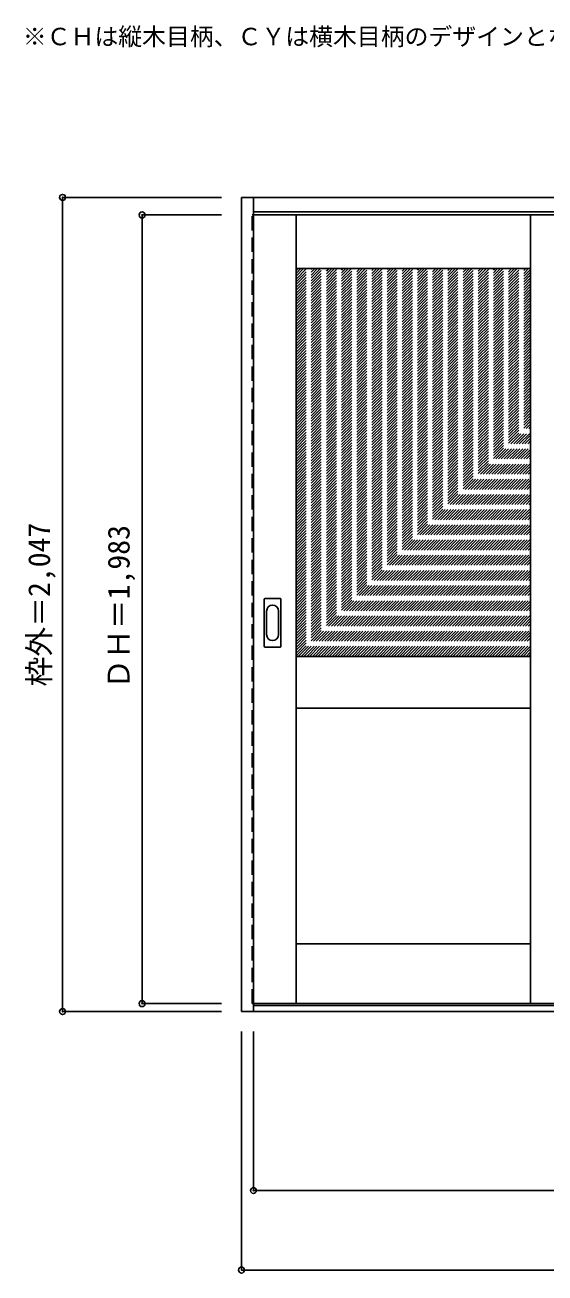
# Model space of a CAD drawing. Units: millimetres, scale not verified. Extents: x -2138 to 1648, y -1961 to 1177.
# Drawn here: x -2138 to -830, y -1961 to 1177 of the extents above; entities that cross this region are included whole.
import ezdxf
from ezdxf.enums import TextEntityAlignment as Align

# ---------------------------------------------------------------- set-up
doc = ezdxf.new("R2010")
doc.units = ezdxf.units.MM
doc.header["$LTSCALE"] = 30
doc.header["$PDMODE"] = 32
doc.header["$PDSIZE"] = 15
doc.linetypes.add('DASHED1', pattern=[1.8, 1.2, -0.6])
for name, color, linetype in [('0-0', 4, 'DASHED1'), ('0-1_寸法', 7, 'Continuous'), ('0-2_文字', 7, 'Continuous')]:
    doc.layers.add(name, color=color, linetype=linetype)
doc.styles.add('ＭＳ ゴシック', font='')
doc.styles.get('ＭＳ ゴシック').set_extended_font_data('MS Gothic')

msp = doc.modelspace()

# ---------------------------------------------------------------- linework, layer by layer
at = {"layer": '0-0', "color": 3, "linetype": 'Continuous'}
for p, q in [((-1593, 743.44), (1641, 743.44)), ((-1593, -1303.56), (-1593, 743.44)), ((-1563, -1303.56), (-1563, 743.44)), ((-1563, 707.44), (1611, 707.44)), ((-1563, 699.44), (24, 699.44)), ((-1456, -1283.56), (-1456, 699.44)), ((-866, -1283.56), (-866, 699.44)), ((-1456, 564.44), (-866, 564.44)), ((-1536, -385.56), (-1536, -266.56)), ((-1495.5, -265.06), (-1534.5, -265.06)), ((-1494, -385.56), (-1494, -266.56)), ((-1534.5, -387.06), (-1495.5, -387.06)), ((-1456, -410.56), (-866, -410.56)), ((-1456, -540.56), (-866, -540.56)), ((-1456, -1133.56), (-866, -1133.56)), ((-1563, -1283.56), (24, -1283.56)), ((1641, -1303.56), (-1593, -1303.56)), ((1611, -1288.56), (-1563, -1288.56))]:
    msp.add_line(p, q, dxfattribs=at)
at = {"layer": '0-0'}
for p, q in [((-1456, -20.3), (-871.26, 564.44)), ((-1456, -13.23), (-878.33, 564.44)), ((-1456, -6.16), (-885.4, 564.44)), ((-1456, 0.92), (-892.47, 564.44)), ((-1456, 7.99), (-899.54, 564.44)), ((-1456, 15.06), (-906.61, 564.44)), ((-1456, 22.13), (-913.69, 564.44)), ((-1456, 29.2), (-920.76, 564.44)), ((-1456, 36.27), (-927.83, 564.44)), ((-1456, 43.34), (-934.9, 564.44)), ((-1456, 50.41), (-941.97, 564.44)), ((-1456, 57.48), (-949.04, 564.44)), ((-1456, 64.56), (-956.11, 564.44)), ((-1456, 71.63), (-963.18, 564.44)), ((-1456, 78.7), (-970.25, 564.44)), ((-1456, 85.77), (-977.33, 564.44)), ((-1456, 92.84), (-984.4, 564.44)), ((-1456, 99.91), (-991.47, 564.44)), ((-1456, 106.98), (-998.54, 564.44)), ((-1456, 114.05), (-1005.61, 564.44)), ((-1456, 121.12), (-1012.68, 564.44)), ((-1456, 128.2), (-1019.75, 564.44)), ((-1456, 135.27), (-1026.82, 564.44)), ((-1456, 142.34), (-1033.89, 564.44)), ((-1456, 149.41), (-1040.97, 564.44)), ((-1456, 156.48), (-1048.04, 564.44)), ((-1456, 163.55), (-1055.11, 564.44)), ((-1456, 170.62), (-1062.18, 564.44)), ((-1456, 177.69), (-1069.25, 564.44)), ((-1456, 184.76), (-1076.32, 564.44)), ((-1456, 191.83), (-1083.39, 564.44)), ((-1456, 198.91), (-1090.46, 564.44)), ((-1456, 205.98), (-1097.53, 564.44)), ((-1456, 213.05), (-1104.6, 564.44)), ((-1456, 220.12), (-1111.68, 564.44)), ((-1456, 227.19), (-1118.75, 564.44)), ((-1456, 234.26), (-1125.82, 564.44)), ((-1456, 241.33), (-1132.89, 564.44)), ((-1456, 248.4), (-1139.96, 564.44)), ((-1456, 255.47), (-1147.03, 564.44)), ((-1456, 262.55), (-1154.1, 564.44)), ((-1456, 269.62), (-1161.17, 564.44)), ((-1456, 276.69), (-1168.24, 564.44)), ((-1456, 283.76), (-1175.32, 564.44)), ((-1456, 290.83), (-1182.39, 564.44)), ((-1456, 297.9), (-1189.46, 564.44)), ((-1456, 304.97), (-1196.53, 564.44)), ((-1456, 312.04), (-1203.6, 564.44)), ((-1456, 319.11), (-1210.67, 564.44)), ((-1456, 326.19), (-1217.74, 564.44)), ((-1456, 333.26), (-1224.81, 564.44)), ((-1456, 340.33), (-1231.88, 564.44)), ((-1456, 347.4), (-1238.95, 564.44)), ((-1456, 354.47), (-1246.03, 564.44)), ((-1456, 361.54), (-1253.1, 564.44)), ((-1456, 368.61), (-1260.17, 564.44)), ((-1456, 375.68), (-1267.24, 564.44)), ((-1456, 382.75), (-1274.31, 564.44)), ((-1456, 389.82), (-1281.38, 564.44)), ((-1456, 396.9), (-1288.45, 564.44)), ((-1456, 403.97), (-1295.52, 564.44)), ((-1456, 411.04), (-1302.59, 564.44)), ((-1456, 418.11), (-1309.67, 564.44)), ((-1456, 425.18), (-1316.74, 564.44)), ((-1456, 432.25), (-1323.81, 564.44)), ((-1456, 439.32), (-1330.88, 564.44)), ((-1456, 446.39), (-1337.95, 564.44)), ((-1456, 453.46), (-1345.02, 564.44)), ((-1456, 460.54), (-1352.09, 564.44)), ((-1456, 467.61), (-1359.16, 564.44)), ((-1456, 474.68), (-1366.23, 564.44)), ((-1456, 481.75), (-1373.31, 564.44)), ((-1456, 488.82), (-1380.38, 564.44)), ((-1456, 495.89), (-1387.45, 564.44)), ((-1456, 502.96), (-1394.52, 564.44)), ((-1456, 510.03), (-1401.59, 564.44)), ((-1456, 517.1), (-1408.66, 564.44)), ((-1456, 524.17), (-1415.73, 564.44)), ((-1456, 531.25), (-1422.8, 564.44)), ((-1456, 538.32), (-1429.87, 564.44)), ((-1456, 545.39), (-1436.94, 564.44)), ((-1456, 552.46), (-1444.02, 564.44)), ((-1456, 559.53), (-1451.09, 564.44)), ((-1456, -27.37), (-866, 562.63)), ((-1456, -34.44), (-866, 555.56)), ((-1456, -41.51), (-866, 548.49)), ((-1456, -48.58), (-866, 541.42)), ((-1456, -55.65), (-866, 534.35)), ((-1456, -62.72), (-866, 527.28)), ((-1456, -69.79), (-866, 520.21)), ((-1456, -76.87), (-866, 513.13)), ((-1456, -83.94), (-866, 506.06)), ((-1456, -91.01), (-866, 498.99)), ((-1456, -98.08), (-866, 491.92)), ((-1456, -105.15), (-866, 484.85)), ((-1456, -112.22), (-866, 477.78)), ((-1456, -119.29), (-866, 470.71)), ((-1456, -126.36), (-866, 463.64)), ((-1456, -133.43), (-866, 456.57)), ((-1456, -140.51), (-866, 449.49)), ((-1456, -147.58), (-866, 442.42)), ((-1456, -154.65), (-866, 435.35)), ((-1456, -161.72), (-866, 428.28)), ((-1456, -168.79), (-866, 421.21)), ((-1456, -175.86), (-866, 414.14)), ((-1456, -182.93), (-866, 407.07)), ((-1456, -190), (-866, 400)), ((-1456, -197.07), (-866, 392.93)), ((-1456, -204.15), (-866, 385.85)), ((-1456, -211.22), (-866, 378.78)), ((-1456, -218.29), (-866, 371.71)), ((-1456, -225.36), (-866, 364.64)), ((-1456, -232.43), (-866, 357.57)), ((-1456, -239.5), (-866, 350.5)), ((-1456, -246.57), (-866, 343.43)), ((-1456, -253.64), (-866, 336.36)), ((-1456, -260.71), (-866, 329.29)), ((-1456, -267.78), (-866, 322.22)), ((-1456, -274.86), (-866, 315.14)), ((-1456, -281.93), (-866, 308.07)), ((-1456, -289), (-866, 301)), ((-1456, -296.07), (-866, 293.93)), ((-1456, -303.14), (-866, 286.86)), ((-1456, -310.21), (-866, 279.79)), ((-1456, -317.28), (-866, 272.72)), ((-1456, -324.35), (-866, 265.65)), ((-1456, -331.42), (-866, 258.58)), ((-1456, -338.5), (-866, 251.5)), ((-1456, -345.57), (-866, 244.43)), ((-1456, -352.64), (-866, 237.36)), ((-1456, -359.71), (-866, 230.29)), ((-1456, -366.78), (-866, 223.22)), ((-1456, -373.85), (-866, 216.15)), ((-1456, -380.92), (-866, 209.08)), ((-1456, -387.99), (-866, 202.01)), ((-1456, -395.06), (-866, 194.94)), ((-1456, -402.13), (-866, 187.87)), ((-1456, -409.21), (-866, 180.79)), ((-1450.28, -410.56), (-866, 173.72)), ((-1443.21, -410.56), (-866, 166.65)), ((-1436.14, -410.56), (-866, 159.58)), ((-1429.07, -410.56), (-866, 152.51)), ((-1422, -410.56), (-866, 145.44)), ((-1414.92, -410.56), (-866, 138.37)), ((-1407.85, -410.56), (-866, 131.3)), ((-1400.78, -410.56), (-866, 124.23)), ((-1393.71, -410.56), (-866, 117.15)), ((-1386.64, -410.56), (-866, 110.08)), ((-1379.57, -410.56), (-866, 103.01)), ((-1372.5, -410.56), (-866, 95.94)), ((-1365.43, -410.56), (-866, 88.87)), ((-1358.36, -410.56), (-866, 81.8)), ((-1351.28, -410.56), (-866, 74.73)), ((-1344.21, -410.56), (-866, 67.66)), ((-1337.14, -410.56), (-866, 60.59)), ((-1330.07, -410.56), (-866, 53.51)), ((-1323, -410.56), (-866, 46.44)), ((-1315.93, -410.56), (-866, 39.37)), ((-1308.86, -410.56), (-866, 32.3)), ((-1301.79, -410.56), (-866, 25.23)), ((-1294.72, -410.56), (-866, 18.16)), ((-1287.65, -410.56), (-866, 11.09)), ((-1280.57, -410.56), (-866, 4.02)), ((-1273.5, -410.56), (-866, -3.05)), ((-1266.43, -410.56), (-866, -10.12)), ((-1259.36, -410.56), (-866, -17.2)), ((-1252.29, -410.56), (-866, -24.27)), ((-1245.22, -410.56), (-866, -31.34)), ((-1238.15, -410.56), (-866, -38.41)), ((-1231.08, -410.56), (-866, -45.48)), ((-1224.01, -410.56), (-866, -52.55)), ((-1216.93, -410.56), (-866, -59.62)), ((-1209.86, -410.56), (-866, -66.69)), ((-1202.79, -410.56), (-866, -73.76)), ((-1195.72, -410.56), (-866, -80.84)), ((-1188.65, -410.56), (-866, -87.91)), ((-1181.58, -410.56), (-866, -94.98)), ((-1174.51, -410.56), (-866, -102.05)), ((-1167.44, -410.56), (-866, -109.12)), ((-1160.37, -410.56), (-866, -116.19)), ((-1153.29, -410.56), (-866, -123.26)), ((-1146.22, -410.56), (-866, -130.33)), ((-1139.15, -410.56), (-866, -137.4)), ((-1132.08, -410.56), (-866, -144.48)), ((-1125.01, -410.56), (-866, -151.55)), ((-1117.94, -410.56), (-866, -158.62)), ((-1110.87, -410.56), (-866, -165.69)), ((-1103.8, -410.56), (-866, -172.76)), ((-1096.73, -410.56), (-866, -179.83)), ((-1089.66, -410.56), (-866, -186.9)), ((-1082.58, -410.56), (-866, -193.97)), ((-1075.51, -410.56), (-866, -201.04)), ((-1068.44, -410.56), (-866, -208.11)), ((-1061.37, -410.56), (-866, -215.19)), ((-1054.3, -410.56), (-866, -222.26)), ((-1047.23, -410.56), (-866, -229.33)), ((-1040.16, -410.56), (-866, -236.4)), ((-1033.09, -410.56), (-866, -243.47)), ((-1026.02, -410.56), (-866, -250.54)), ((-1018.94, -410.56), (-866, -257.61)), ((-1011.87, -410.56), (-866, -264.68)), ((-1004.8, -410.56), (-866, -271.75)), ((-997.73, -410.56), (-866, -278.83)), ((-990.66, -410.56), (-866, -285.9)), ((-983.59, -410.56), (-866, -292.97)), ((-976.52, -410.56), (-866, -300.04)), ((-969.45, -410.56), (-866, -307.11)), ((-962.38, -410.56), (-866, -314.18)), ((-955.3, -410.56), (-866, -321.25)), ((-948.23, -410.56), (-866, -328.32)), ((-941.16, -410.56), (-866, -335.39)), ((-934.09, -410.56), (-866, -342.47)), ((-927.02, -410.56), (-866, -349.54)), ((-919.95, -410.56), (-866, -356.61)), ((-912.88, -410.56), (-866, -363.68)), ((-905.81, -410.56), (-866, -370.75)), ((-898.74, -410.56), (-866, -377.82)), ((-891.67, -410.56), (-866, -384.89)), ((-884.59, -410.56), (-866, -391.96)), ((-877.52, -410.56), (-866, -399.03)), ((-870.45, -410.56), (-866, -406.1))]:
    msp.add_line(p, q, dxfattribs=at)
at = {"layer": '0-0', "color": 7, "linetype": 'Continuous'}
for p, q in [((-1530, -296.46), (-1530, -355.66)), ((-1500, -355.66), (-1500, -296.46))]:
    msp.add_line(p, q, dxfattribs=at)
at = {"layer": '0-0'}
msp.add_lwpolyline([(-1563, -1283.56), (-1566, -1283.56), (-1566, 699.44), (-1563, 699.44)], dxfattribs=at)
at = {"layer": '0-0', "color": 3, "linetype": 'Continuous'}
for centre, start, end in [((-1534.5, -266.56), 90, 180), ((-1495.5, -266.56), 0, 90), ((-1534.5, -385.56), 180, 270), ((-1495.5, -385.56), 270, 0)]:
    msp.add_arc(centre, 1.5, start, end, dxfattribs=at)
at = {"layer": '0-0', "color": 7, "linetype": 'Continuous'}
for centre, start, end in [((-1515, -296.46), 0, 180), ((-1515, -355.66), 180, 0)]:
    msp.add_arc(centre, 15, start, end, dxfattribs=at)
at = {"layer": '0-1_寸法', "color": 4}
for p, q in [((-2043, 743.44), (-1643, 743.44)), ((-2043, 743.44), (-2043, -1303.56)), ((-1843, 699.44), (-1643, 699.44)), ((-1843, 699.44), (-1843, -1283.56)), ((-1843, -1283.56), (-1643, -1283.56)), ((-2043, -1303.56), (-1643, -1303.56)), ((-1593, -1953.56), (-1593, -1353.56)), ((-1563, -1753.56), (-1563, -1353.56))]:
    msp.add_line(p, q, dxfattribs=at)
for points in [[(-1593, -1953.56), (1641, -1953.56), (1641, -1353.56)], [(-1563, -1753.56), (1611, -1753.56), (1611, -1353.56)]]:
    msp.add_lwpolyline(points, dxfattribs=at)
at = {"layer": '0-1_寸法'}
for p in [(-2043, 743.44), (-1843, 699.44), (-1843, -1283.56), (-2043, -1303.56), (-1563, -1753.56), (-1593, -1953.56)]:
    msp.add_point(p, dxfattribs=at)

# ---------------------------------------------------------------- texts
at = {"layer": '0-1_寸法', "style": 'ＭＳ ゴシック'}
for s, p in [('枠外＝2,047', (-2058, -486.31)), ('ＤＨ＝1,983', (-1858, -492.31))]:
    msp.add_text(s, height=54.99, rotation=90, dxfattribs=at).set_placement(p, align=Align.BOTTOM_LEFT)
at = {"layer": '0-2_文字', "style": 'ＭＳ ゴシック'}
msp.add_text('※ＣＨは縦木目柄、ＣＹは横木目柄のデザインとなります。', height=43.99, dxfattribs=at).set_placement((-2143, 1112.81), align=Align.BOTTOM_LEFT)

doc.saveas('drawing.dxf')
